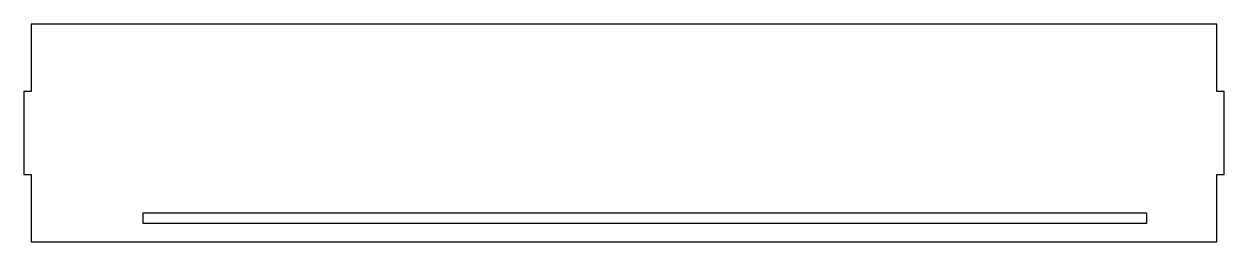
# Model space of a CAD drawing. Extents: x 0 to 28.9, y 0 to 5.2.
import ezdxf

# ---------------------------------------------------------------- set-up
doc = ezdxf.new("R2010")
doc.units = 0
doc.layers.add('GROOVE25', color=6, linetype='CONTINUOUS')
doc.layers.add('PartCut', color=1, linetype='CONTINUOUS')

msp = doc.modelspace()

# ---------------------------------------------------------------- linework, layer by layer
at = {"layer": 'GROOVE25'}
msp.add_lwpolyline([(27.07, 0.705), (27.07, 0.445), (2.87, 0.445), (2.87, 0.705)], close=True, dxfattribs=at)
at = {"layer": 'PartCut'}
msp.add_lwpolyline([(0.17, 1.625), (0.17, 0), (28.77, 0), (28.77, 1.625), (28.94, 1.625), (28.94, 3.625), (28.77, 3.625), (28.77, 5.25), (0.17, 5.25), (0.17, 3.625), (0, 3.625), (0, 1.625)], close=True, dxfattribs=at)

doc.saveas('drawing.dxf')
